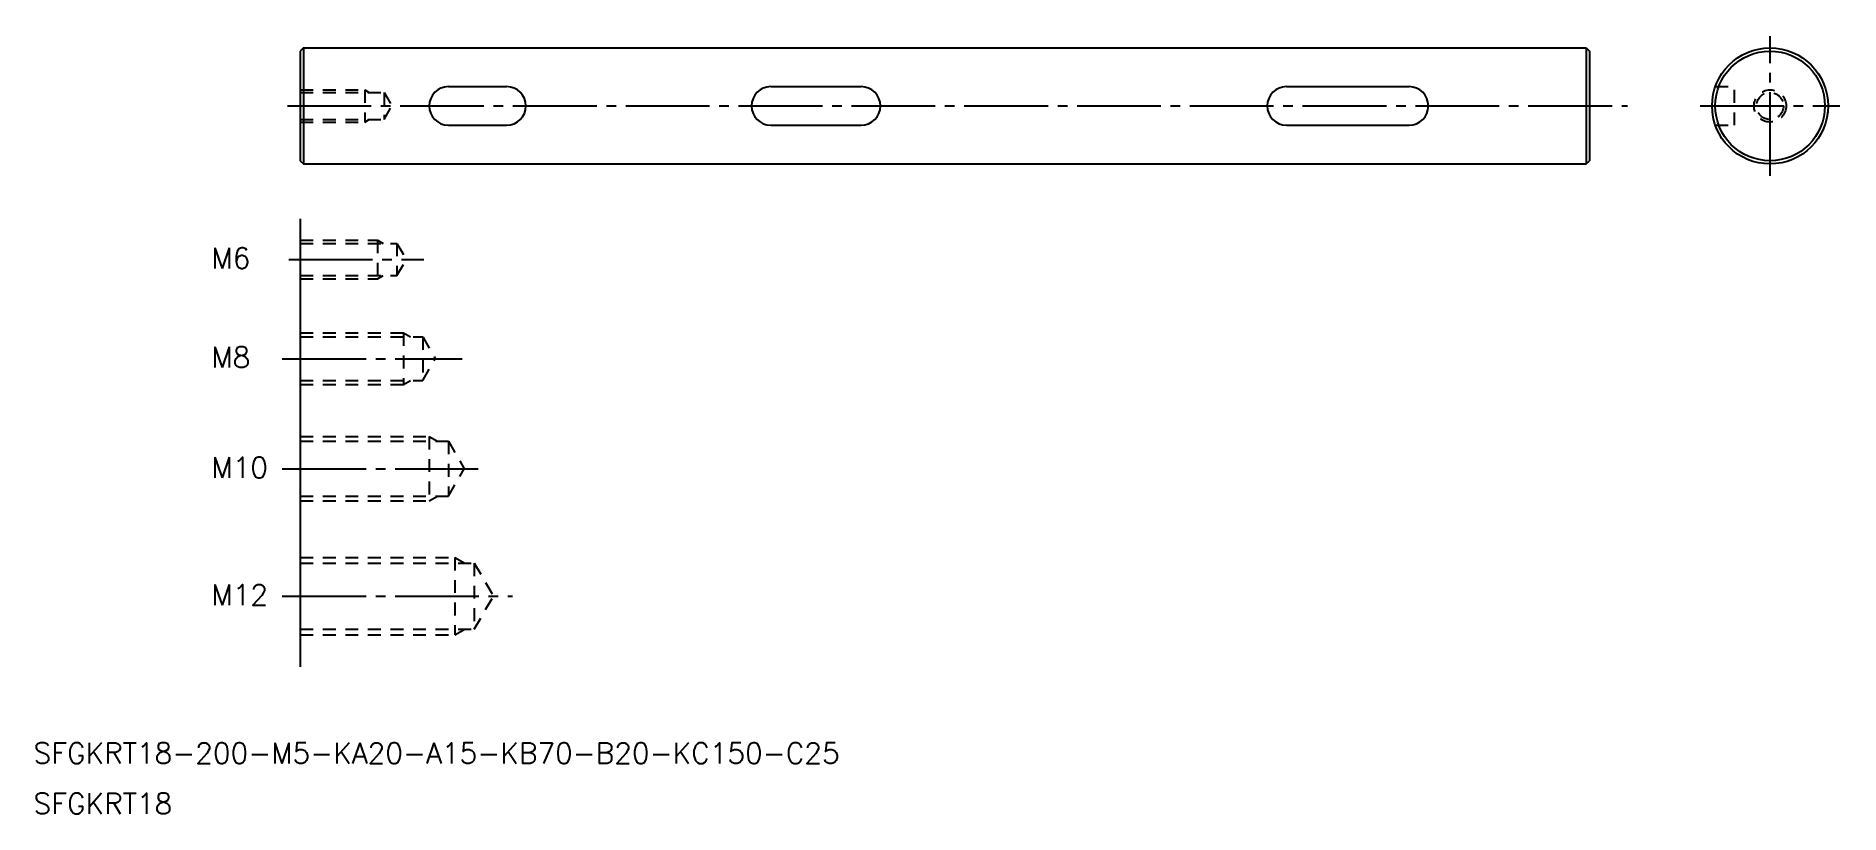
# Model space of a CAD drawing. Extents: x 37 to 317, y -199 to -78.
import ezdxf

# ---------------------------------------------------------------- set-up
doc = ezdxf.new("R2010")
doc.units = 0
doc.linetypes.add('CENTER', pattern=[17.5, 13, -1.5, 1.5, -1.5])
doc.linetypes.add('DASHED', pattern=[3.5, 2, -1.5])
doc.layers.get('0').update_dxf_attribs({"linetype": 'CONTINUOUS'})
doc.layers.add('CENTER', color=1, linetype='CENTER')
doc.styles.get("Standard").update_dxf_attribs({"font": 'txt.shx', "bigfont": '@extfont2.shx'})

msp = doc.modelspace()

# ---------------------------------------------------------------- linework, layer by layer
at = {"color": 7, "linetype": 'CONTINUOUS'}
for p, q in [((78.28, -80.11), (77.78, -80.61)), ((77.78, -80.61), (77.78, -97.61)), ((78.28, -80.11), (277.28, -80.11)), ((78.28, -80.11), (78.28, -98.11)), ((277.28, -80.11), (277.28, -98.11)), ((277.28, -80.11), (277.78, -80.61)), ((277.78, -80.61), (277.78, -97.61)), ((100.78, -86.11), (109.78, -86.11)), ((150.78, -86.11), (164.78, -86.11)), ((230.78, -86.11), (249.78, -86.11)), ((100.78, -92.11), (109.78, -92.11)), ((150.78, -92.11), (164.78, -92.11)), ((230.78, -92.11), (249.78, -92.11)), ((77.78, -97.61), (78.28, -98.11)), ((277.28, -98.11), (277.78, -97.61)), ((78.28, -98.11), (277.28, -98.11)), ((77.78, -106.63), (77.78, -176.13))]:
    msp.add_line(p, q, dxfattribs=at)
at = {"color": 3, "linetype": 'DASHED'}
for p, q in [((77.78, -86.61), (87.78, -86.61)), ((87.78, -86.61), (87.78, -91.61)), ((87.78, -86.61), (88.39, -86.96)), ((297.3, -86.11), (300.29, -86.11)), ((300.29, -92.11), (300.29, -86.11)), ((77.78, -87.01), (90.78, -87.01)), ((90.78, -87.01), (90.78, -91.21)), ((90.78, -87.01), (91.99, -89.11)), ((90.78, -91.21), (91.99, -89.11)), ((77.78, -91.21), (90.78, -91.21)), ((77.78, -91.61), (87.78, -91.61)), ((87.78, -91.61), (88.39, -91.26)), ((297.3, -92.11), (300.29, -92.11)), ((77.78, -109.94), (89.78, -109.94)), ((77.78, -110.44), (92.78, -110.44)), ((89.78, -109.94), (89.78, -115.94)), ((89.78, -109.94), (90.65, -110.44)), ((92.78, -110.44), (92.78, -115.44)), ((92.78, -110.44), (94.22, -112.94)), ((92.78, -115.44), (94.22, -112.94)), ((77.78, -115.44), (92.78, -115.44)), ((77.78, -115.94), (89.78, -115.94)), ((89.78, -115.94), (90.65, -115.44)), ((77.78, -124.33), (93.78, -124.33)), ((77.78, -124.95), (96.78, -124.95)), ((93.78, -124.33), (93.78, -132.33)), ((93.78, -124.33), (94.86, -124.95)), ((96.78, -124.95), (96.78, -131.7)), ((96.78, -124.95), (98.73, -128.33)), ((96.78, -131.7), (98.73, -128.33)), ((77.78, -131.7), (96.78, -131.7)), ((77.78, -132.33), (93.78, -132.33)), ((93.78, -132.33), (94.86, -131.7)), ((77.78, -140.4), (97.78, -140.4)), ((77.78, -141.15), (100.78, -141.15)), ((97.78, -140.4), (97.78, -150.4)), ((97.78, -140.4), (99.08, -141.15)), ((100.78, -141.15), (100.78, -149.65)), ((100.78, -141.15), (103.23, -145.4)), ((100.78, -149.65), (103.23, -145.4)), ((77.78, -149.65), (100.78, -149.65)), ((77.78, -150.4), (97.78, -150.4)), ((97.78, -150.4), (99.08, -149.65)), ((77.78, -159.18), (101.78, -159.18)), ((101.78, -159.18), (101.78, -171.18)), ((101.78, -159.18), (103.3, -160.06)), ((77.78, -160.06), (104.78, -160.06)), ((104.78, -160.06), (107.74, -165.18)), ((104.78, -160.06), (104.78, -170.31)), ((104.78, -170.31), (107.74, -165.18)), ((77.78, -170.31), (104.78, -170.31)), ((101.78, -171.18), (103.3, -170.31)), ((77.78, -171.18), (101.78, -171.18))]:
    msp.add_line(p, q, dxfattribs=at)
at = {"color": 7, "linetype": 'CONTINUOUS'}
for radius in [9, 8.5]:
    msp.add_circle((305.79, -89.11), radius, dxfattribs=at)
at = {"color": 3, "linetype": 'DASHED'}
for radius in [2.5, 2.1]:
    msp.add_circle((305.79, -89.11), radius, dxfattribs=at)
at = {"color": 7, "linetype": 'CONTINUOUS'}
for centre, start, end in [((100.78, -89.11), 90, 270), ((109.78, -89.11), 270, 90), ((150.78, -89.11), 90, 270), ((164.78, -89.11), 270, 90), ((230.78, -89.11), 90, 270), ((249.78, -89.11), 270, 90)]:
    msp.add_arc(centre, 3, start, end, dxfattribs=at)
at = {"layer": 'CENTER', "color": 1, "linetype": 'CENTER'}
for p, q in [((305.79, -99.95), (305.79, -78.26)), ((75.78, -89.11), (283.68, -89.11)), ((294.94, -89.11), (316.63, -89.11)), ((76, -112.94), (96.93, -112.94)), ((74.99, -128.33), (102.89, -128.33)), ((74.99, -145.4), (105.4, -145.4)), ((74.99, -165.18), (110.73, -165.18))]:
    msp.add_line(p, q, dxfattribs=at)

# ---------------------------------------------------------------- texts
for s, p in [('M6', (64, -114.31)), ('M8', (64, -129.69)), ('M10', (64, -146.83)), ('M12', (64, -166.6)), ('SFGKRT18-200-M5-KA20-A15-KB70-B20-KC150-C25', (36.39, -191.14)), ('SFGKRT18', (36.39, -198.98))]:
    msp.add_text(s, height=3.2).set_placement(p)

doc.saveas('drawing.dxf')
